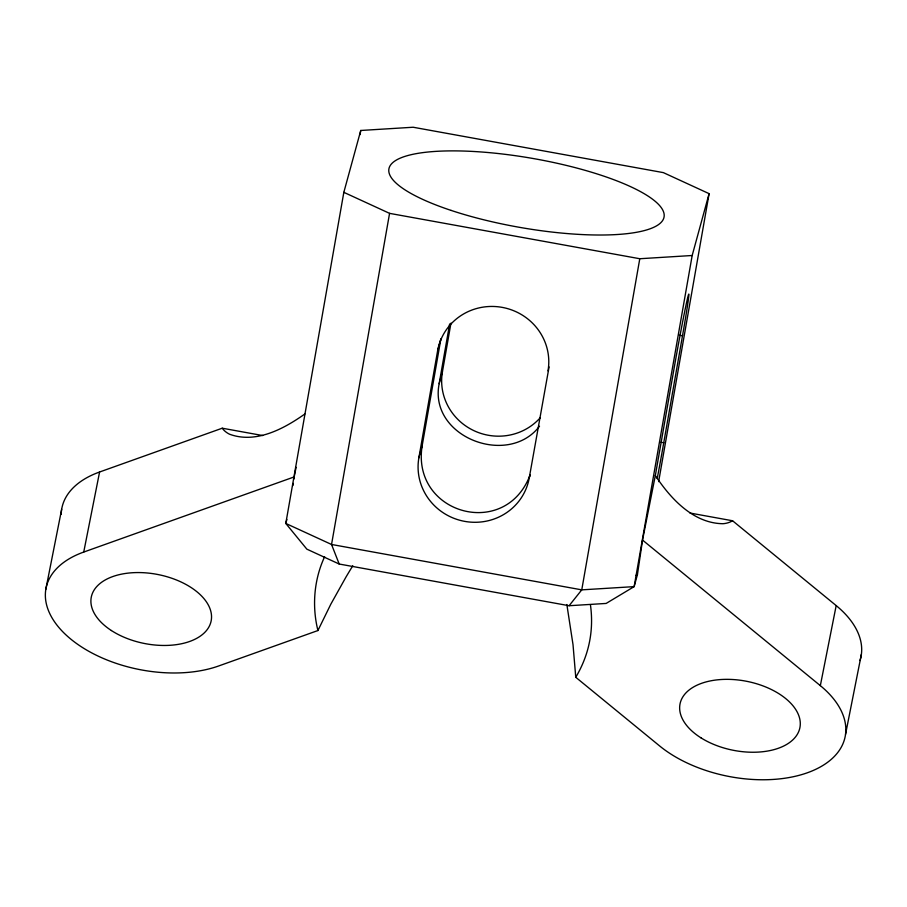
<?xml version="1.0" encoding="UTF-8"?>
<svg xmlns="http://www.w3.org/2000/svg" width="907" height="907" viewBox="0 0 907 907"><rect width="100%" height="100%" fill="white"/><g stroke="black" fill="none" stroke-linecap="round" stroke-linejoin="round"><path stroke-width="1.36" d="M292.916 485.54L293.244 483.386M293.879 479.066L294.197 476.912L83.739 552.057A107.23 61.665 11.2 0 0 69.635 638.143A107.23 61.665 11.2 0 0 218.689 665.965L317.926 630.535L330.817 604.198L345.986 577.045A437.049 247.985 -49.8 0 1 352.789 565.787M658.641 481.64L709.104 193.656L663.368 172.625L413.15 127.241L360.759 130.472L343.832 192.329L285.796 523.441L306.849 549.154L339.195 564.029L569.097 605.729L606.137 603.438L634.14 586.625L637.428 574.63L642.541 540.084L655.33 475.517L675.023 363.049A56.109 1.281 -79.7 0 1 688.141 295.909A56.109 1.281 -79.7 0 1 682.495 335.76L663.754 442.752A56.109 1.281 -79.7 0 1 657.201 478.533M529.971 475.223L529.246 477.876A56.109 54.295 15.3 0 1 464.679 521.366A56.109 54.295 15.3 0 1 418.864 457.854L437.605 350.862L440.881 338.901L422.129 445.904C411.268 513.986 505.392 540.3 530.051 475.109M449.634 323.958L439.158 383.706C428.501 436.857 507.943 467.547 539.518 426.222M360.034 134.644L360.759 130.472M343.832 192.329L389.568 213.36L331.543 544.472L339.195 564.029M439.158 383.706L442.435 371.745L450.96 323.107M529.246 477.876L549.086 366.904M709.104 193.656L692.177 255.502L639.786 258.733L581.761 589.856L569.097 605.729M692.177 255.502L634.14 586.625L581.761 589.856L331.543 544.472L285.796 523.441L286.895 519.45M45.815 589.335L61.665 509.281M83.739 552.057L99.589 472.003L222.249 428.206L262.735 435.553M294.469 475.54L296.101 467.298M566.852 604.516L573.02 644.673L575.764 677.291L659.604 745.928A107.23 61.665 11.2 0 0 808.885 772.22A107.23 61.665 11.2 0 0 820.336 685.647L836.186 605.593L732.573 520.765L690.012 513.045M845.528 734.375L861.378 654.321M418.864 457.854L422.129 445.904M324.627 556.728C313.992 579.607 311.838 606.103 317.926 630.535M304.82 414.011C283.698 428.954 255.763 443.92 229.584 434.226A61.687 34.999 -49.8 0 1 222.215 428.229M635.728 575.514L637.428 574.63M389.568 213.36L639.786 258.733M679.479 335.216L682.495 335.76M660.988 442.253L663.754 442.752M642.541 540.084L820.336 685.647M655.33 475.517C670.579 498.578 693.299 523.384 722.981 523.713A61.687 36.972 69.4 0 0 732.584 520.799M836.186 605.593A107.23 61.665 11.2 0 1 859.983 660.545M590.457 604.969A323.924 186.252 11.2 0 1 575.741 677.291M61.2 514.382A107.23 61.665 11.2 0 1 99.589 472.003M540.096 417.912A56.109 54.295 15.3 0 1 473.828 430.621A56.109 54.295 15.3 0 1 442.435 371.745M437.605 350.862A56.109 54.295 15.3 0 1 502.183 307.371A56.109 54.295 15.3 0 1 547.998 370.884M451.051 210.39A139.655 35.067 9.9 0 0 663.947 217.51A139.655 35.067 9.9 0 0 464.407 151.072A139.655 35.067 9.9 0 0 451.051 210.39M700.941 737.822A61.098 35.135 11.2 0 0 799.316 729.931A61.098 35.135 11.2 0 0 719.648 679.626A61.098 35.135 11.2 0 0 700.941 737.822M111.38 630.524A61.098 35.135 11.2 0 0 210.367 623.744A61.098 35.135 11.2 0 0 131.912 572.77A61.098 35.135 11.2 0 0 111.38 630.524"/></g></svg>
